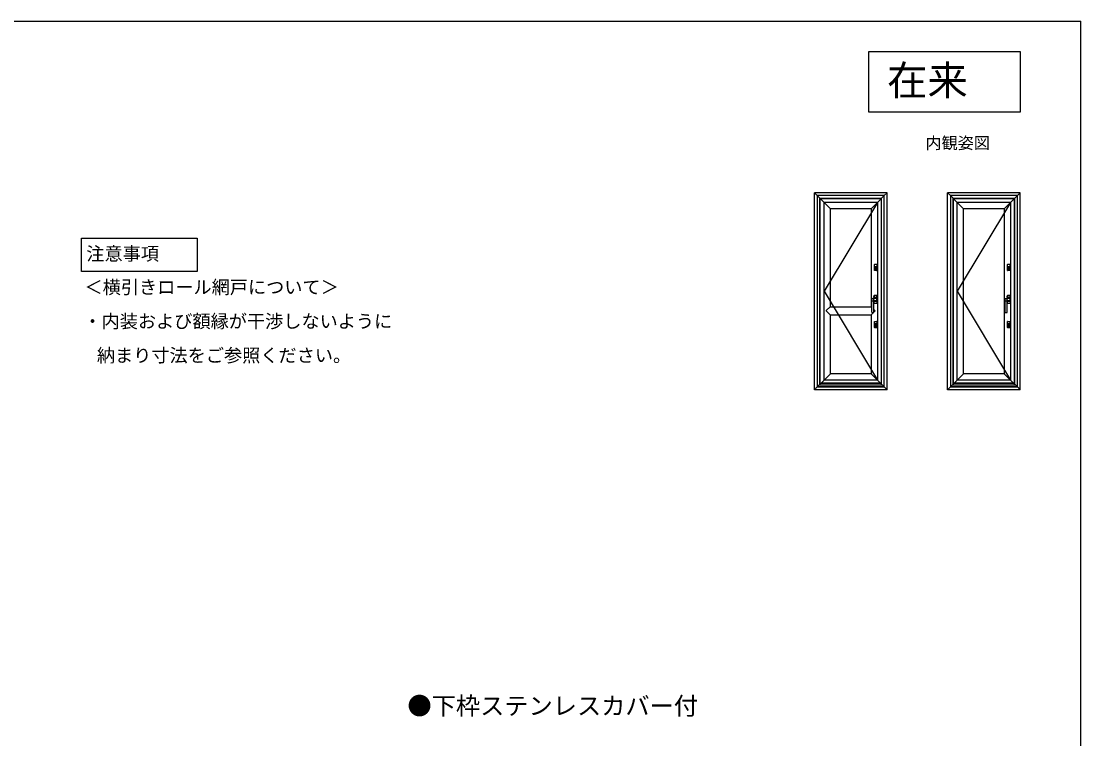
# Model space of a CAD drawing. Units: millimetres, scale not verified. Extents: x -525 to 525, y -783 to 779.
# Drawn here: x 0 to 525, y 392 to 747 of the extents above; entities that cross this region are included whole.
import ezdxf
from ezdxf.enums import TextEntityAlignment as Align

# ---------------------------------------------------------------- set-up
doc = ezdxf.new("R2010")
doc.units = ezdxf.units.MM
doc.header["$LTSCALE"] = 4
for name, color, linetype in [('0-1_USER1', 3, 'Continuous'), ('0-6_YKK_A1', 4, 'Continuous'), ('0-8_YKK_ZWAK', 7, 'Continuous')]:
    doc.layers.add(name, color=color, linetype=linetype)
doc.styles.add('ＭＳ ゴシック', font='')
doc.styles.get('ＭＳ ゴシック').set_extended_font_data('MS Gothic')

msp = doc.modelspace()

# ---------------------------------------------------------------- linework, layer by layer
at = {"layer": '0-1_USER1'}
for points in [[(420, 732.3), (495, 732.3), (495, 702.3), (420, 702.3)], [(29.904, 639.781), (87.201, 639.781), (87.201, 623.37), (29.904, 623.37)]]:
    msp.add_lwpolyline(points, close=True, dxfattribs=at)
at = {"layer": '0-6_YKK_A1'}
for p, q in [((429, 662.3), (393, 662.3)), ((393, 564.8), (393, 662.3)), ((429, 564.8), (429, 662.3)), ((495, 662.3), (459, 662.3)), ((459, 564.8), (459, 662.3)), ((495, 564.8), (495, 662.3)), ((395.775, 567.575), (395.775, 659.525)), ((426.225, 659.525), (395.775, 659.525)), ((426.1, 659.4), (395.9, 659.4)), ((395.9, 567.7), (395.9, 659.4)), ((400.9, 654.4), (397.8, 657.5)), ((424.2, 657.5), (397.8, 657.5)), ((397.8, 569.6), (397.8, 657.5)), ((421.1, 654.4), (424.2, 657.5)), ((424.2, 657.5), (424.2, 569.6)), ((426.1, 659.4), (426.1, 567.7)), ((426.225, 567.575), (426.225, 659.525)), ((461.775, 567.575), (461.775, 659.525)), ((492.225, 659.525), (461.775, 659.525)), ((492.1, 659.4), (461.9, 659.4)), ((461.9, 567.7), (461.9, 659.4)), ((466.9, 654.4), (463.8, 657.5)), ((490.2, 657.5), (463.8, 657.5)), ((463.8, 569.6), (463.8, 657.5)), ((487.1, 654.4), (490.2, 657.5)), ((490.2, 657.5), (490.2, 569.6)), ((492.1, 659.4), (492.1, 567.7)), ((492.225, 567.575), (492.225, 659.525)), ((421.1, 654.4), (400.9, 654.4)), ((400.9, 605.847), (400.9, 654.4)), ((421.1, 654.4), (421.1, 605.8)), ((487.1, 654.4), (466.9, 654.4)), ((466.9, 572.7), (466.9, 654.4)), ((487.1, 654.4), (487.1, 572.7)), ((422.748, 623.858), (422.748, 626.843)), ((422.748, 625.9), (423.883, 625.9)), ((422.748, 624.8), (422.94, 624.8)), ((422.848, 626.943), (423.783, 626.943)), ((422.94, 624.075), (422.94, 625.325)), ((422.94, 624), (422.94, 625.325)), ((423.015, 625.4), (423.24, 625.4)), ((423.315, 625.325), (423.315, 624)), ((423.315, 625.313), (423.315, 624.075)), ((423.315, 624.8), (423.883, 624.8)), ((423.883, 626.843), (423.883, 623.858)), ((488.748, 623.858), (488.748, 626.843)), ((488.748, 625.9), (489.883, 625.9)), ((488.748, 624.8), (488.94, 624.8)), ((488.848, 626.943), (489.783, 626.943)), ((488.94, 624.075), (488.94, 625.325)), ((488.94, 624), (488.94, 625.325)), ((489.015, 625.4), (489.24, 625.4)), ((489.315, 625.325), (489.315, 624)), ((489.315, 625.313), (489.315, 624.075)), ((489.315, 624.8), (489.883, 624.8)), ((489.883, 626.843), (489.883, 623.858)), ((423.783, 623.758), (422.848, 623.758)), ((423.24, 623.925), (423.015, 623.925)), ((489.783, 623.758), (488.848, 623.758)), ((489.24, 623.925), (489.015, 623.925)), ((421.515, 603.125), (421.515, 609.849)), ((421.581, 609.924), (422.808, 610.075)), ((421.59, 609.924), (422.44, 609.924)), ((422.477, 611.15), (422.412, 610.95)), ((422.542, 610.95), (422.412, 610.95)), ((422.542, 610.45), (422.412, 610.45)), ((422.59, 611.175), (422.475, 611.175)), ((422.59, 610.225), (422.475, 610.225)), ((422.542, 610.95), (422.477, 611.15)), ((423.737, 609.975), (422.515, 609.942)), ((422.515, 603.125), (422.515, 609.849)), ((422.814, 609.012), (422.546, 609.018)), ((422.615, 610.051), (422.615, 611.45)), ((422.615, 611.15), (422.615, 610.25)), ((422.615, 611.05), (422.615, 611.05)), ((422.615, 610.85), (422.615, 610.85)), ((424.015, 610.475), (422.615, 610.475)), ((422.615, 607.65), (422.615, 609.016)), ((422.635, 611.455), (422.635, 610.5)), ((422.635, 610.5), (423.995, 610.5)), ((422.66, 610.475), (422.66, 610.5)), ((422.66, 610.475), (423.97, 610.475)), ((422.667, 609.077), (423.738, 609.062)), ((423.92, 611.53), (422.71, 611.53)), ((422.715, 611.55), (423.915, 611.55)), ((422.84, 610.1), (423.79, 610.1)), ((422.84, 609), (423.79, 609)), ((423.815, 609.9), (423.815, 609.137)), ((423.865, 610.025), (423.865, 609.075)), ((423.97, 610.475), (423.97, 610.5)), ((423.995, 610.5), (423.995, 611.455)), ((424.015, 611.45), (424.015, 607.65)), ((487.515, 603.125), (487.515, 609.849)), ((487.581, 609.924), (488.808, 610.075)), ((487.59, 609.924), (488.44, 609.924)), ((488.477, 611.15), (488.412, 610.95)), ((488.542, 610.95), (488.412, 610.95)), ((488.542, 610.45), (488.412, 610.45)), ((488.59, 611.175), (488.475, 611.175)), ((488.59, 610.225), (488.475, 610.225)), ((488.542, 610.95), (488.477, 611.15)), ((489.737, 609.975), (488.515, 609.942)), ((488.515, 603.125), (488.515, 609.849)), ((488.814, 609.012), (488.546, 609.018)), ((488.615, 610.051), (488.615, 611.45)), ((488.615, 611.15), (488.615, 610.25)), ((488.615, 611.05), (488.615, 611.05)), ((488.615, 610.85), (488.615, 610.85)), ((490.015, 610.475), (488.615, 610.475)), ((488.615, 607.65), (488.615, 609.016)), ((488.635, 611.455), (488.635, 610.5)), ((488.635, 610.5), (489.995, 610.5)), ((488.66, 610.475), (488.66, 610.5)), ((488.66, 610.475), (489.97, 610.475)), ((488.667, 609.077), (489.738, 609.062)), ((489.92, 611.53), (488.71, 611.53)), ((488.715, 611.55), (489.915, 611.55)), ((488.84, 610.1), (489.79, 610.1)), ((488.84, 609), (489.79, 609)), ((489.815, 609.9), (489.815, 609.137)), ((489.865, 610.025), (489.865, 609.075)), ((489.97, 610.475), (489.97, 610.5)), ((489.995, 610.5), (489.995, 611.455)), ((490.015, 611.45), (490.015, 607.65)), ((398.9, 603.948), (398.85, 603.898)), ((398.9, 603.848), (398.85, 603.898)), ((398.9, 603.948), (400.8, 605.848)), ((398.9, 603.848), (400.8, 601.948)), ((400.8, 605.848), (421.2, 605.8)), ((421.515, 605.485), (421.2, 605.8)), ((423.1, 603.9), (422.515, 604.485)), ((423.1, 603.8), (422.515, 603.216)), ((422.615, 608.625), (424.015, 608.625)), ((422.635, 607.645), (422.635, 608.6)), ((422.635, 608.6), (423.995, 608.6)), ((422.66, 608.625), (422.66, 608.6)), ((422.66, 608.625), (423.97, 608.625)), ((423.92, 607.57), (422.71, 607.57)), ((423.915, 607.55), (422.715, 607.55)), ((423.1, 603.9), (423.15, 603.85)), ((423.1, 603.8), (423.15, 603.85)), ((423.97, 608.625), (423.97, 608.6)), ((423.995, 608.6), (423.995, 607.645)), ((488.615, 608.625), (490.015, 608.625)), ((488.635, 607.645), (488.635, 608.6)), ((488.635, 608.6), (489.995, 608.6)), ((488.66, 608.625), (488.66, 608.6)), ((488.66, 608.625), (489.97, 608.625)), ((489.92, 607.57), (488.71, 607.57)), ((489.915, 607.55), (488.715, 607.55)), ((489.97, 608.625), (489.97, 608.6)), ((489.995, 608.6), (489.995, 607.645)), ((400.8, 601.948), (421.2, 601.9)), ((400.9, 572.7), (400.9, 601.947)), ((421.1, 601.9), (421.1, 572.7)), ((422.35, 603.05), (421.2, 601.9)), ((421.59, 603.05), (422.44, 603.05)), ((422.748, 595.558), (422.748, 598.543)), ((422.848, 598.643), (423.783, 598.643)), ((423.883, 598.543), (423.883, 595.558)), ((487.59, 603.05), (488.44, 603.05)), ((488.748, 595.558), (488.748, 598.543)), ((488.848, 598.643), (489.783, 598.643)), ((489.883, 598.543), (489.883, 595.558)), ((422.748, 597.6), (423.883, 597.6)), ((422.748, 596.5), (422.94, 596.5)), ((423.783, 595.458), (422.848, 595.458)), ((422.94, 595.775), (422.94, 597.025)), ((422.94, 595.7), (422.94, 597.025)), ((423.015, 597.1), (423.24, 597.1)), ((423.24, 595.625), (423.015, 595.625)), ((423.315, 597.025), (423.315, 595.7)), ((423.315, 597.013), (423.315, 595.775)), ((423.315, 596.5), (423.883, 596.5)), ((488.748, 597.6), (489.883, 597.6)), ((488.748, 596.5), (488.94, 596.5)), ((489.783, 595.458), (488.848, 595.458)), ((488.94, 595.775), (488.94, 597.025)), ((488.94, 595.7), (488.94, 597.025)), ((489.015, 597.1), (489.24, 597.1)), ((489.24, 595.625), (489.015, 595.625)), ((489.315, 597.025), (489.315, 595.7)), ((489.315, 597.013), (489.315, 595.775)), ((489.315, 596.5), (489.883, 596.5)), ((421.1, 572.7), (400.9, 572.7)), ((421.1, 572.7), (424.2, 569.6)), ((487.1, 572.7), (466.9, 572.7)), ((487.1, 572.7), (490.2, 569.6)), ((395.35, 567.15), (426.65, 567.15)), ((396.225, 568.025), (425.775, 568.025)), ((396.35, 568.15), (425.65, 568.15)), ((424.2, 569.6), (397.8, 569.6)), ((427.6, 566.2), (424.2, 569.6)), ((461.35, 567.15), (492.65, 567.15)), ((462.225, 568.025), (491.775, 568.025)), ((462.35, 568.15), (491.65, 568.15)), ((490.2, 569.6), (463.8, 569.6)), ((493.6, 566.2), (490.2, 569.6)), ((429, 564.8), (393, 564.8)), ((393.01, 564.8), (394.4, 566.2)), ((394.4, 566.2), (427.6, 566.2)), ((394.6, 566.4), (427.4, 566.4)), ((427.6, 566.2), (429, 564.8)), ((495, 564.8), (459, 564.8)), ((459.01, 564.8), (460.4, 566.2)), ((460.4, 566.2), (493.6, 566.2)), ((460.6, 566.4), (493.4, 566.4)), ((493.6, 566.2), (495, 564.8))]:
    msp.add_line(p, q, dxfattribs=at)
for points in [[(397.8, 657.5), (394.4, 660.9), (393, 662.3)], [(424.2, 657.5), (427.6, 660.9), (429, 662.3)], [(463.8, 657.5), (460.4, 660.9), (459, 662.3)], [(490.2, 657.5), (493.6, 660.9), (495, 662.3)], [(427.6, 566.2), (427.6, 660.9), (394.4, 660.9), (394.4, 566.2)], [(424.2, 657.5), (397.8, 613.55), (424.2, 569.6)], [(493.6, 566.2), (493.6, 660.9), (460.4, 660.9), (460.4, 566.2)], [(490.2, 657.5), (463.8, 613.55), (490.2, 569.6)], [(422.542, 610.45), (422.477, 610.25), (422.412, 610.45)], [(488.542, 610.45), (488.477, 610.25), (488.412, 610.45)], [(394.4, 566.2), (397.8, 569.6), (400.9, 572.7)], [(460.4, 566.2), (463.8, 569.6), (466.9, 572.7)]]:
    msp.add_lwpolyline(points, dxfattribs=at)
for centre, radius, start, end in [((422.848, 626.843), 0.1, 90, 180), ((423.015, 625.325), 0.075, 90, 180), ((423.24, 625.325), 0.075, 0, 90), ((423.783, 626.843), 0.1, 0, 90), ((488.848, 626.843), 0.1, 90, 180), ((489.015, 625.325), 0.075, 90, 180), ((489.24, 625.325), 0.075, 0, 90), ((489.783, 626.843), 0.1, 0, 90), ((422.848, 623.858), 0.1, 180, 270), ((423.015, 624), 0.075, 180, 270), ((423.24, 624), 0.075, 270, 0), ((423.783, 623.858), 0.1, 270, 0), ((488.848, 623.858), 0.1, 180, 270), ((489.015, 624), 0.075, 180, 270), ((489.24, 624), 0.075, 270, 0), ((489.783, 623.858), 0.1, 270, 0), ((421.59, 609.849), 0.075, 90, 180), ((423.668, 610.7), 1.3, 159.33268, 200.66732), ((422.44, 609.849), 0.075, 0, 90), ((422.475, 611.15), 0.025, 90, 159.33268), ((422.475, 610.25), 0.025, 200.66732, 270), ((422.665, 608.927), 0.15, 89.22911, 180), ((422.59, 611.15), 0.025, 0, 90), ((422.59, 610.25), 0.025, 270, 0), ((422.715, 611.45), 0.1, 90, 180), ((422.71, 611.455), 0.075, 90, 180), ((422.84, 610.025), 0.075, 90, 141.56804), ((422.84, 609.075), 0.075, 236.36958, 270), ((423.74, 609.9), 0.075, 0, 91.54908), ((423.74, 609.137), 0.075, 269.22911, 0), ((423.79, 610.025), 0.075, 0, 90), ((423.79, 609.075), 0.075, 270, 0), ((423.915, 611.45), 0.1, 0, 90), ((423.92, 611.455), 0.075, 0, 90), ((487.59, 609.849), 0.075, 90, 180), ((489.668, 610.7), 1.3, 159.33268, 200.66732), ((488.44, 609.849), 0.075, 0, 90), ((488.475, 611.15), 0.025, 90, 159.33268), ((488.475, 610.25), 0.025, 200.66732, 270), ((488.665, 608.927), 0.15, 89.22911, 180), ((488.59, 611.15), 0.025, 0, 90), ((488.59, 610.25), 0.025, 270, 0), ((488.715, 611.45), 0.1, 90, 180), ((488.71, 611.455), 0.075, 90, 180), ((488.84, 610.025), 0.075, 90, 141.56804), ((488.84, 609.075), 0.075, 236.36958, 270), ((489.74, 609.9), 0.075, 0, 91.54908), ((489.74, 609.137), 0.075, 269.22911, 0), ((489.79, 610.025), 0.075, 0, 90), ((489.79, 609.075), 0.075, 270, 0), ((489.915, 611.45), 0.1, 0, 90), ((489.92, 611.455), 0.075, 0, 90), ((422.015, 604.6), 4, 82.81924, 97.18076), ((422.715, 607.65), 0.1, 180, 270), ((422.71, 607.645), 0.075, 180, 270), ((423.915, 607.65), 0.1, 270, 0), ((423.92, 607.645), 0.075, 270, 0), ((488.015, 604.6), 4, 82.81924, 97.18076), ((488.715, 607.65), 0.1, 180, 270), ((488.71, 607.645), 0.075, 180, 270), ((489.915, 607.65), 0.1, 270, 0), ((489.92, 607.645), 0.075, 270, 0), ((421.59, 603.125), 0.075, 180, 270), ((422.44, 603.125), 0.075, 270, 0), ((422.848, 598.543), 0.1, 90, 180), ((423.783, 598.543), 0.1, 0, 90), ((487.59, 603.125), 0.075, 180, 270), ((488.44, 603.125), 0.075, 270, 0), ((488.848, 598.543), 0.1, 90, 180), ((489.783, 598.543), 0.1, 0, 90), ((422.848, 595.558), 0.1, 180, 270), ((423.015, 597.025), 0.075, 90, 180), ((423.015, 595.7), 0.075, 180, 270), ((423.24, 597.025), 0.075, 0, 90), ((423.24, 595.7), 0.075, 270, 0), ((423.783, 595.558), 0.1, 270, 0), ((488.848, 595.558), 0.1, 180, 270), ((489.015, 597.025), 0.075, 90, 180), ((489.015, 595.7), 0.075, 180, 270), ((489.24, 597.025), 0.075, 0, 90), ((489.24, 595.7), 0.075, 270, 0), ((489.783, 595.558), 0.1, 270, 0)]:
    msp.add_arc(centre, radius, start, end, dxfattribs=at)
at = {"layer": '0-8_YKK_ZWAK'}
msp.add_line((-525, 747.3), (525, 747.3), dxfattribs=at)
msp.add_lwpolyline([(-525, -782.7), (525, -782.7), (525, 747.3)], dxfattribs=at)

# ---------------------------------------------------------------- texts
at = {"layer": '0-1_USER1', "style": 'ＭＳ ゴシック'}
for s, height, p in [('在来', 14.66, (429, 706.3)), ('内観姿図', 5.865, (448, 682.3)), ('注意事項', 6.598, (32.284, 626.897)), ('＜横引きロール網戸について＞', 6.598, (31.364, 610.311)), ('・内装および額縁が干渉しないように', 6.598, (30.852, 593.419)), (' 納まり寸法をご参照ください。', 6.598, (33, 576.527)), ('●下枠ステンレスカバー付', 8.798, (191.364, 401.186))]:
    msp.add_text(s, height=height, dxfattribs=at).set_placement(p, align=Align.BOTTOM_LEFT)

doc.saveas('drawing.dxf')
